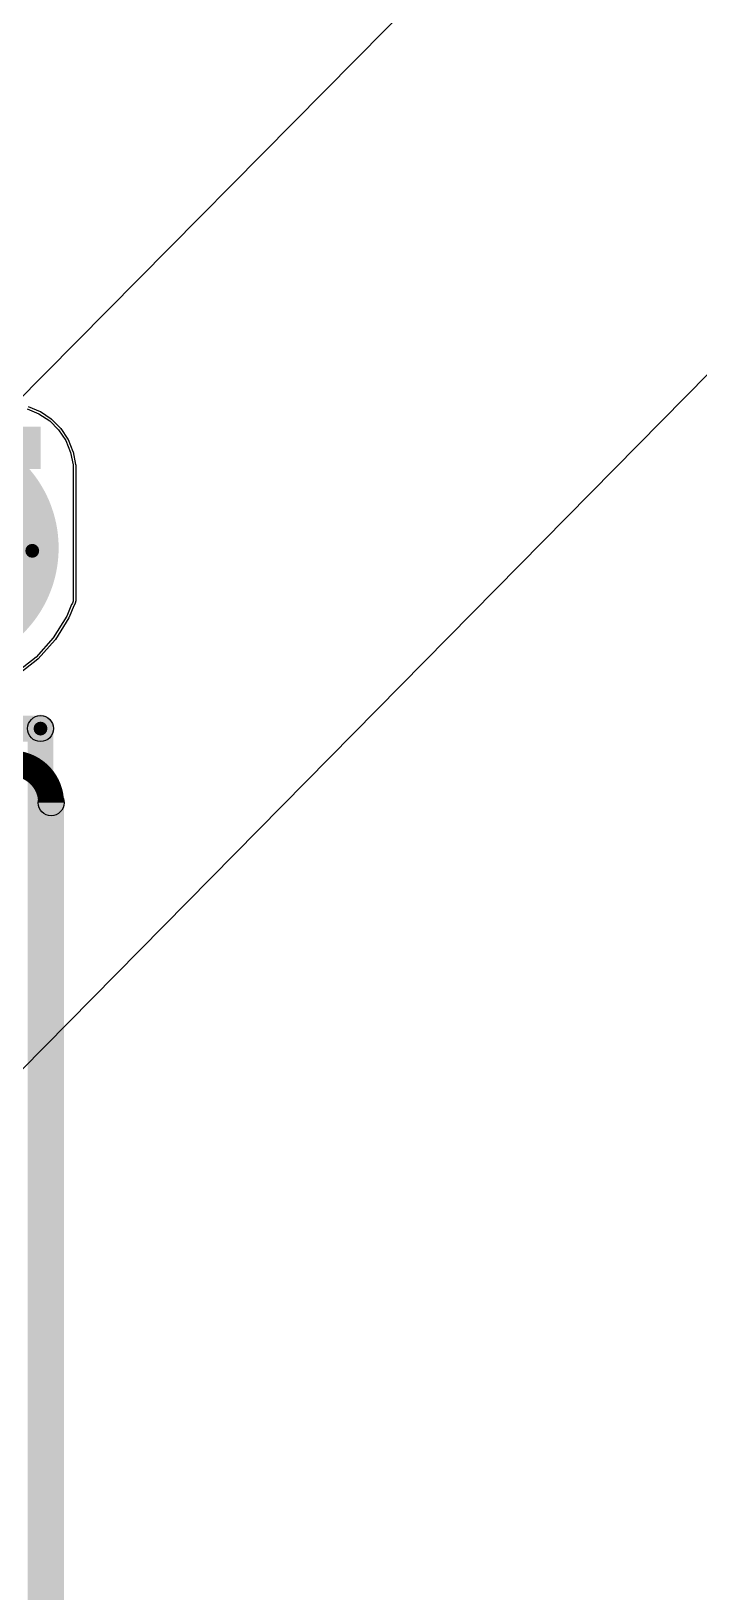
# Model space of a CAD drawing. Header units: millimetres. Extents: x 0 to 210, y 0 to 213.
# Drawn here: x 2.601 to 3.168, y 2.296 to 3.621 of the extents above; entities that cross this region are included whole.
import ezdxf

# ---------------------------------------------------------------- set-up
doc = ezdxf.new("R2010")
doc.units = ezdxf.units.MM
doc.header["$MEASUREMENT"] = 0
for name, color, linetype in [('BottomLayer', 5, 'Continuous'), ('BottomSolder', 6, 'Continuous'), ('TopLayer', 1, 'Continuous'), ('TopSolder', 216, 'Continuous'), ('ViaHoleLayer', 16, 'Continuous')]:
    doc.layers.add(name, color=color, linetype=linetype)

msp = doc.modelspace()

# ---------------------------------------------------------------- hatches: boundary and pattern name
at = {"layer": 'BottomLayer'}
for points in [[(-0.093, 3.249), (2.609, 3.249), (2.609, 3.285), (-0.093, 3.285)], [(2.4544, 3.0176), (2.4544, 3.0396), (2.609, 3.0396), (2.609, 3.0176)], [(2.629, 0.2884), (2.607, 0.2884), (2.607, 2.9656), (2.629, 2.9656)]]:
    msp.add_hatch(color=5, dxfattribs=at).paths.add_polyline_path(points)
h = msp.add_hatch(color=5, dxfattribs=at)
edge = h.paths.add_edge_path()
edge.add_arc((2.522, 3.182), 0.0984, 0, 360)
h = msp.add_hatch(color=5, dxfattribs=at)
edge = h.paths.add_edge_path()
edge.add_arc((2.602, 3.1795), 0.0118, 0, 360)
h = msp.add_hatch(color=5, dxfattribs=at)
edge = h.paths.add_edge_path()
edge.add_arc((2.609, 3.0286), 0.0118, 0, 360)
h = msp.add_hatch(color=5, dxfattribs=at)
edge = h.paths.add_edge_path()
edge.add_arc((2.609, 3.0286), 0.011, 0, 360)
h = msp.add_hatch(color=5, dxfattribs=at)
edge = h.paths.add_edge_path()
edge.add_arc((2.618, 2.9656), 0.011, 0, 360)
h = msp.add_hatch(color=5, dxfattribs=at)
edge = h.paths.add_edge_path()
edge.add_arc((2.618, 2.9656), 0.011, 0, 360)
at = {"layer": 'BottomSolder'}
h = msp.add_hatch(color=6, dxfattribs=at)
edge = h.paths.add_edge_path()
edge.add_arc((2.522, 3.182), 0.1024, 0, 360)
at = {"layer": 'TopLayer'}
h = msp.add_hatch(color=1, dxfattribs=at)
edge = h.paths.add_edge_path()
edge.add_arc((2.522, 3.182), 0.0984, 0, 360)
h = msp.add_hatch(color=1, dxfattribs=at)
edge = h.paths.add_edge_path()
edge.add_arc((2.602, 3.1795), 0.0118, 0, 360)
h = msp.add_hatch(color=1, dxfattribs=at)
edge = h.paths.add_edge_path()
edge.add_arc((2.609, 3.0286), 0.0118, 0, 360)
h = msp.add_hatch(color=1, dxfattribs=at)
edge = h.paths.add_edge_path()
edge.add_arc((2.609, 3.0286), 0.011, 0, 360)
msp.add_hatch(color=1, dxfattribs=at).paths.add_polyline_path([(2.62, 2.0651), (2.598, 2.0651), (2.598, 3.0286), (2.62, 3.0286)])
at = {"layer": 'TopSolder'}
h = msp.add_hatch(color=216, dxfattribs=at)
edge = h.paths.add_edge_path()
edge.add_arc((2.522, 3.182), 0.1024, 0, 360)
at = {"layer": 'ViaHoleLayer'}
h = msp.add_hatch(color=16, dxfattribs=at)
edge = h.paths.add_edge_path()
edge.add_arc((2.602, 3.1795), 0.00591, 0, 360)
h = msp.add_hatch(color=16, dxfattribs=at)
edge = h.paths.add_edge_path()
edge.add_arc((2.609, 3.0286), 0.00591, 0, 360)

# ---------------------------------------------------------------- linework, layer by layer
at = {"layer": 'BottomLayer', "const_width": 0.022}
msp.add_lwpolyline([(2.5846, 2.999, -0.414214), (2.618, 2.9656)], format="xyb", dxfattribs=at)
at = {"layer": 'BottomLayer'}
for centre in [(2.609, 3.0286), (2.618, 2.9656), (2.618, 2.9656)]:
    msp.add_circle(centre, 0.011, dxfattribs=at)
at = {"layer": 'TopLayer'}
for p, q in [((2.5977, 3.2999), (2.6077, 3.2958)), ((2.6077, 3.2958), (2.6168, 3.2897)), ((2.6168, 3.2897), (2.6244, 3.2821)), ((2.6244, 3.2821), (2.6304, 3.2731)), ((2.6304, 3.2731), (2.6346, 3.263)), ((2.6346, 3.263), (2.6367, 3.2524)), ((2.6367, 3.2524), (2.6367, 3.247)), ((2.6367, 3.247), (2.6367, 3.247)), ((2.6367, 3.247), (2.6367, 3.1374)), ((2.6353, 3.1339), (2.6313, 3.1239)), ((2.6357, 3.1343), (2.6353, 3.1339)), ((2.6362, 3.1351), (2.6357, 3.1343)), ((2.6365, 3.136), (2.6362, 3.1351)), ((2.6367, 3.1369), (2.6365, 3.136)), ((2.6367, 3.1374), (2.6367, 3.1369)), ((2.6313, 3.1239), (2.6198, 3.1055)), ((2.6198, 3.1055), (2.6054, 3.0893)), ((2.6054, 3.0893), (2.5884, 3.0758))]:
    msp.add_line(p, q, dxfattribs=at)
msp.add_circle((2.609, 3.0286), 0.011, dxfattribs=at)
at = {"layer": 'TopSolder'}
for p, q in [((0.0164, 0.1284), (210.1324, 213.0114)), ((2.5873, 3.3041), (210.1324, 213.0114)), ((2.5986, 3.3019), (2.6086, 3.2978)), ((2.6086, 3.2978), (2.6087, 3.2976)), ((2.6087, 3.2976), (2.609, 3.2976)), ((2.609, 3.2976), (2.618, 3.2915)), ((2.618, 3.2915), (2.6181, 3.2913)), ((2.6181, 3.2913), (2.6183, 3.2913)), ((2.6183, 3.2913), (2.626, 3.2836)), ((2.626, 3.2836), (2.626, 3.2834)), ((2.626, 3.2834), (2.6262, 3.2833)), ((2.6262, 3.2833), (2.6322, 3.2743)), ((2.6322, 3.2743), (2.6323, 3.274)), ((2.6323, 3.274), (2.6324, 3.2739)), ((2.6324, 3.2739), (2.6366, 3.2639)), ((2.6366, 3.2639), (2.6366, 3.2637)), ((2.6366, 3.2637), (2.6367, 3.2635)), ((2.6367, 3.2635), (2.6388, 3.2528)), ((2.6388, 3.2528), (2.6388, 3.2526)), ((2.6388, 3.2526), (2.6389, 3.2524)), ((2.6389, 3.2524), (2.6389, 3.247)), ((2.6389, 3.247), (2.6389, 3.1374)), ((2.6372, 3.1327), (2.6333, 3.1231)), ((2.6373, 3.133), (2.6372, 3.1328)), ((2.6372, 3.1328), (2.6372, 3.1327)), ((2.6375, 3.1331), (2.6373, 3.133)), ((2.638, 3.1339), (2.6375, 3.1331)), ((2.6382, 3.1343), (2.638, 3.1341)), ((2.638, 3.1341), (2.638, 3.1339)), ((2.6385, 3.1352), (2.6382, 3.1343)), ((2.6387, 3.1355), (2.6385, 3.1354)), ((2.6385, 3.1354), (2.6385, 3.1352)), ((2.6388, 3.1365), (2.6387, 3.1355)), ((2.6389, 3.1369), (2.6388, 3.1367)), ((2.6388, 3.1367), (2.6388, 3.1365)), ((2.6389, 3.1374), (2.6389, 3.1369)), ((2.6331, 3.1227), (2.6216, 3.1043)), ((2.6333, 3.1231), (2.6331, 3.1229)), ((2.6331, 3.1229), (2.6331, 3.1227)), ((2.6214, 3.104), (2.607, 3.0879)), ((2.6215, 3.1042), (2.6214, 3.104)), ((2.6216, 3.1043), (2.6215, 3.1042)), ((2.6067, 3.0876), (2.5897, 3.0742)), ((2.6068, 3.0878), (2.6067, 3.0876)), ((2.607, 3.0879), (2.6068, 3.0878))]:
    msp.add_line(p, q, dxfattribs=at)

doc.saveas('drawing.dxf')
